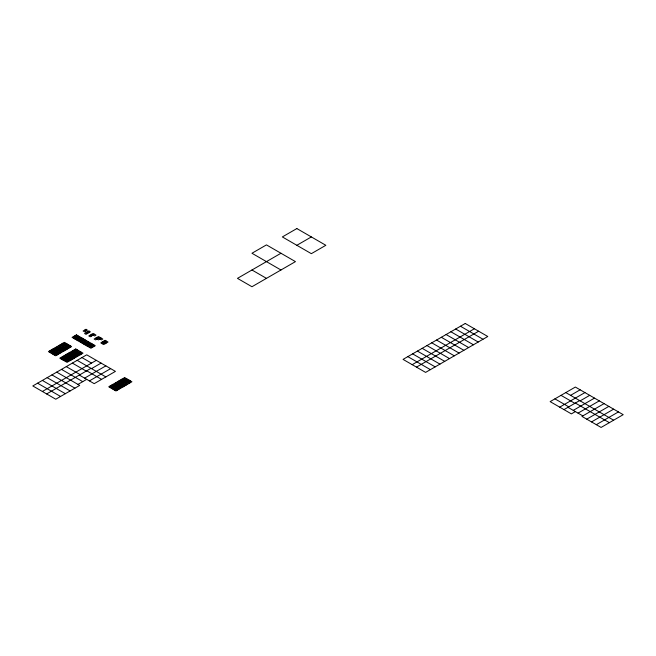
<?xml version="1.0" encoding="UTF-8"?>
<svg xmlns="http://www.w3.org/2000/svg" width="656" height="656" viewBox="0 0 656 656"><rect width="100%" height="100%" fill="white"/><g stroke="black" fill="none" stroke-linecap="round" stroke-linejoin="round"><path stroke-width="0.98" d="M73.529 338.193L77.884 335.683M49.864 352.436L65.813 343.227M74.981 339.029L79.327 336.52M51.316 353.272L67.256 344.064M76.432 339.865L80.778 337.356M52.759 354.109L68.708 344.9M77.884 340.702L82.23 338.193M54.21 354.945L70.159 345.737M79.327 341.538L83.681 339.029M94.579 334.273L90.233 336.782L88.781 335.946L93.127 333.437L96.03 335.109L94.579 335.946L91.676 334.273M80.778 342.375L85.132 339.865M82.23 343.219L86.576 340.702M83.681 344.056L88.027 341.538M85.132 344.892L89.478 342.375M61.262 359.012L77.203 349.804M99.933 337.364L95.579 339.874L94.136 339.037L98.482 336.528L102.828 339.037L101.385 339.874L97.031 337.364M86.576 345.728L90.93 343.219M62.705 359.849L78.654 350.64M101.385 338.201L98.482 339.874L95.579 338.201M88.027 346.565L92.373 344.056M64.157 360.685L80.106 351.477M89.478 347.401L93.824 344.892M65.608 361.522L81.557 352.321M102.238 343.711L106.584 341.202M280.957 253.257L237.464 278.365L251.961 286.729L295.454 261.621L266.459 244.885L251.961 253.257L280.957 269.993M42.369 391.476L96.293 360.341M296.848 245.295L311.346 236.931M46.642 393.944L91.004 368.336M91.512 368.631L101.081 363.104M84.624 378.127L105.862 365.868M77.957 384.408L86.731 379.34M89.413 380.89L110.651 368.631M110.167 387.63L126.116 378.422M111.618 388.467L127.567 379.258M113.07 389.303L129.019 380.095M114.521 390.14L130.47 380.931M412.189 364.662L474.378 328.754M416.462 367.13L478.659 331.223M570.581 395.347L580.142 389.82M559.707 407.146L584.931 392.583M563.98 409.615L579.633 400.578M580.142 400.865L589.711 395.347M573.262 410.369L594.5 398.11M575.361 411.583L571.376 413.887L550.138 401.62L575.361 387.056L623.2 414.674L601.093 427.441L581.954 416.396L604.061 403.629M578.043 413.132L599.281 400.865M586.743 419.159L608.85 406.392M591.523 421.915L613.631 409.155M596.312 424.678L618.419 411.919M460.463 326.245L483.005 339.259M455.674 329.009L478.216 342.022M565.792 392.583L613.631 420.201M575.361 403.046L609.358 422.669M450.893 331.772L473.435 344.785M561.011 395.347L574.853 403.333M446.113 334.535L468.655 347.549M554.919 398.856L568.768 406.851M567.965 407.31L582.823 415.888M441.324 337.291L463.866 350.304M436.543 340.054L459.085 353.067M431.755 342.817L454.296 355.831M426.974 345.581L449.516 358.594M422.193 348.344L444.735 361.358M417.405 351.099L439.946 364.121M412.624 353.863L435.166 366.876M407.835 356.626L430.377 369.64M251.961 269.993L266.459 278.365M84.55 330.157L86.002 330.993M87.469 331.838L88.921 332.674M103.681 341.202L106.584 342.875M86.018 332.674L87.469 333.519M90.233 335.109L91.676 335.946M102.238 342.038L105.132 343.711M74.981 335.683L93.824 346.565M73.529 336.52L92.373 347.401M62.91 343.227L70.159 347.409M74.308 349.804L81.557 353.994M123.221 378.422L130.47 382.604M61.459 344.064L68.708 348.246M72.857 350.64L80.106 354.83M121.77 379.258L129.019 383.448M60.008 344.9L67.256 349.082M71.406 351.477L78.654 355.667M81.943 357.577L91.512 363.104M120.319 380.095L127.567 384.285M58.564 345.737L65.813 349.919M69.954 352.321L77.203 356.503M118.867 380.931L126.116 385.121M57.113 346.573L64.362 350.763M68.511 353.158L75.76 357.34M117.416 381.767L124.665 385.958M55.662 347.409L62.91 351.6M67.06 353.994L74.308 358.176M115.973 382.604L123.221 386.794M77.162 360.341L105.862 376.913M54.21 348.246L61.459 352.436M65.608 354.83L72.857 359.012M114.521 383.448L121.77 387.63M52.759 349.082L60.008 353.272M64.157 355.667L71.406 359.849M113.07 384.285L120.319 388.467M51.316 349.919L58.564 354.109M62.705 356.503L69.954 360.685M86.731 370.804L101.59 379.381M111.618 385.121L118.867 389.303M72.373 363.104L86.223 371.099M49.864 350.763L57.113 354.945M61.262 357.34L68.511 361.522M110.167 385.958L117.416 390.14M66.289 366.622L80.13 374.609M79.335 375.076L94.193 383.653L115.431 371.386L86.731 354.822L32.8 385.949L55.776 399.217L79.696 385.408L56.719 372.141M61.5 369.385L82.738 381.644M51.939 374.904L74.915 388.172M47.15 377.667L70.126 390.935M42.369 380.431L65.346 393.698M37.581 383.194L60.565 396.454M76.432 334.847L72.078 337.356L90.93 348.238L95.276 345.728L76.432 334.847M86.002 329.32L83.107 330.993L84.55 331.829L87.453 330.157L86.002 329.32M64.362 342.391L48.413 351.6L55.662 355.782L71.611 346.573L64.362 342.391M88.921 331.001L84.575 333.519L86.018 334.355L90.372 331.838L88.921 331.001M75.76 348.967L59.811 358.176L67.06 362.358L83.009 353.158L75.76 348.967M296.848 228.559L282.351 236.931L311.346 253.667L325.843 245.295L296.848 228.559M105.132 340.366L100.786 342.875L103.681 344.548L108.035 342.038L105.132 340.366M124.665 377.585L108.724 386.794L115.973 390.976L131.913 381.767L124.665 377.585M465.243 323.482L403.055 359.39L425.596 372.403L487.785 336.495L465.243 323.482"/></g></svg>
